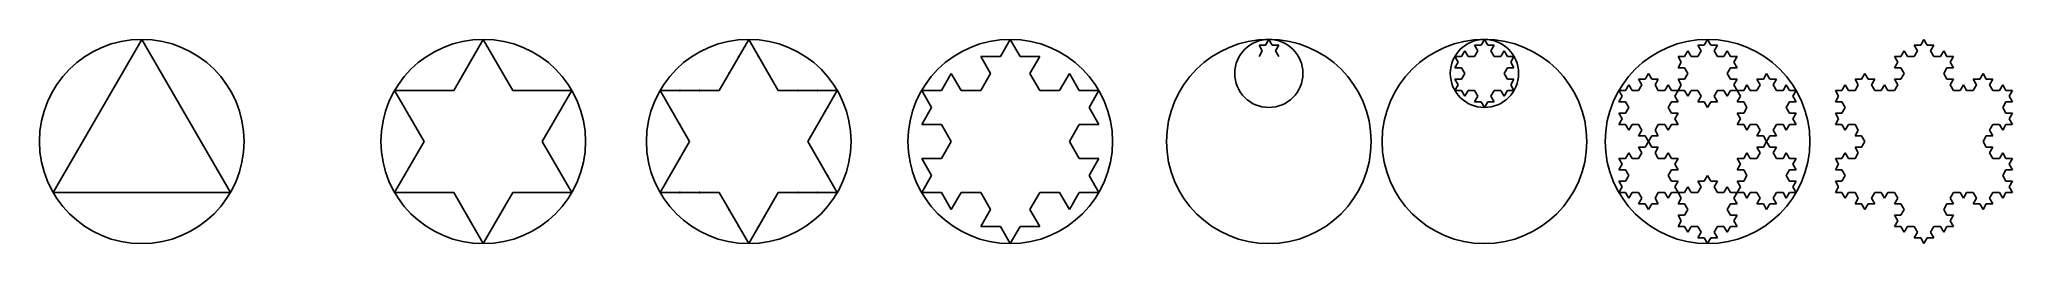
# Model space of a CAD drawing. Header units: millimetres. Extents: x 2171 to 4848, y 1036 to 1314.
import ezdxf

# ---------------------------------------------------------------- set-up
doc = ezdxf.new("R2010")
doc.units = ezdxf.units.MM
doc.header["$PDMODE"] = 32

msp = doc.modelspace()

# ---------------------------------------------------------------- linework, layer by layer
for p, q in [((2310.2, 1313.5), (2190, 1105.4)), ((2430.4, 1105.4), (2310.2, 1313.5)), ((2773.5, 1313.5), (2733.4, 1244.1)), ((2813.5, 1244.1), (2773.5, 1313.5)), ((3133.6, 1313.5), (3093.5, 1244.1)), ((3173.7, 1244.1), (3133.6, 1313.5)), ((3488.4, 1313.5), (3475.1, 1290.4)), ((3501.8, 1290.4), (3488.4, 1313.5)), ((3839.2, 1313.5), (3834.8, 1305.8)), ((3843.7, 1305.8), (3839.2, 1313.5)), ((4131.7, 1313.5), (4127.3, 1305.8)), ((4136.2, 1305.8), (4131.7, 1313.5)), ((4434.4, 1313.5), (4429.9, 1305.8)), ((4438.8, 1305.8), (4434.4, 1313.5)), ((4727.9, 1313.5), (4723.5, 1305.8)), ((4732.4, 1305.8), (4727.9, 1313.5)), ((3475.1, 1290.4), (3448.4, 1290.4)), ((3461.7, 1267.3), (3448.4, 1290.4)), ((3501.8, 1290.4), (3528.5, 1290.4)), ((3515.2, 1267.3), (3528.5, 1290.4)), ((3825.9, 1305.8), (3834.8, 1305.8)), ((3830.3, 1298.1), (3825.9, 1305.8)), ((3830.3, 1298.1), (3825.9, 1290.4)), ((3843.7, 1305.8), (3852.6, 1305.8)), ((3848.1, 1298.1), (3852.6, 1305.8)), ((3852.6, 1290.4), (3848.1, 1298.1)), ((4091.7, 1290.4), (4096.1, 1282.7)), ((4100.6, 1290.4), (4091.7, 1290.4)), ((4100.6, 1290.4), (4105, 1298.1)), ((4109.5, 1290.4), (4105, 1298.1)), ((4118.4, 1290.4), (4109.5, 1290.4)), ((4118.4, 1305.8), (4127.3, 1305.8)), ((4122.8, 1298.1), (4118.4, 1305.8)), ((4122.8, 1298.1), (4118.4, 1290.4)), ((4136.2, 1305.8), (4145.1, 1305.8)), ((4140.6, 1298.1), (4145.1, 1305.8)), ((4145.1, 1290.4), (4140.6, 1298.1)), ((4154, 1290.4), (4145.1, 1290.4)), ((4154, 1290.4), (4158.4, 1298.1)), ((4158.4, 1298.1), (4162.9, 1290.4)), ((4171.8, 1290.4), (4162.9, 1290.4)), ((4167.3, 1282.7), (4171.8, 1290.4)), ((4394.3, 1290.4), (4398.8, 1282.7)), ((4403.2, 1290.4), (4394.3, 1290.4)), ((4403.2, 1290.4), (4407.7, 1298.1)), ((4412.1, 1290.4), (4407.7, 1298.1)), ((4421, 1290.4), (4412.1, 1290.4)), ((4421, 1305.8), (4429.9, 1305.8)), ((4425.5, 1298.1), (4421, 1305.8)), ((4425.5, 1298.1), (4421, 1290.4)), ((4438.8, 1305.8), (4447.7, 1305.8)), ((4443.3, 1298.1), (4447.7, 1305.8)), ((4447.7, 1290.4), (4443.3, 1298.1)), ((4456.6, 1290.4), (4447.7, 1290.4)), ((4456.6, 1290.4), (4461.1, 1298.1)), ((4461.1, 1298.1), (4465.5, 1290.4)), ((4474.5, 1290.4), (4465.5, 1290.4)), ((4470, 1282.7), (4474.5, 1290.4)), ((4687.9, 1290.4), (4692.3, 1282.7)), ((4696.8, 1290.4), (4687.9, 1290.4)), ((4696.8, 1290.4), (4701.2, 1298.1)), ((4705.7, 1290.4), (4701.2, 1298.1)), ((4714.6, 1290.4), (4705.7, 1290.4)), ((4714.6, 1305.8), (4723.5, 1305.8)), ((4719, 1298.1), (4714.6, 1305.8)), ((4719, 1298.1), (4714.6, 1290.4)), ((4732.4, 1305.8), (4741.3, 1305.8)), ((4736.8, 1298.1), (4741.3, 1305.8)), ((4741.3, 1290.4), (4736.8, 1298.1)), ((4750.2, 1290.4), (4741.3, 1290.4)), ((4750.2, 1290.4), (4754.7, 1298.1)), ((4754.7, 1298.1), (4759.1, 1290.4)), ((4768, 1290.4), (4759.1, 1290.4)), ((4763.6, 1282.7), (4768, 1290.4)), ((3395, 1244.1), (3408.3, 1267.3)), ((3421.7, 1244.1), (3408.3, 1267.3)), ((3461.7, 1267.3), (3448.4, 1244.1)), ((3528.5, 1244.1), (3515.2, 1267.3)), ((3555.2, 1244.1), (3568.6, 1267.3)), ((3581.9, 1244.1), (3568.6, 1267.3)), ((4091.7, 1275), (4096.1, 1282.7)), ((4100.6, 1275), (4091.7, 1275)), ((4096.1, 1251.9), (4091.7, 1259.6)), ((4100.6, 1259.6), (4091.7, 1259.6)), ((4100.6, 1275), (4105, 1267.3)), ((4105, 1267.3), (4100.6, 1259.6)), ((4158.4, 1267.3), (4162.9, 1275)), ((4162.9, 1259.6), (4158.4, 1267.3)), ((4162.9, 1275), (4171.8, 1275)), ((4162.9, 1259.6), (4171.8, 1259.6)), ((4167.3, 1282.7), (4171.8, 1275)), ((4171.8, 1259.6), (4167.3, 1251.9)), ((4340.9, 1259.6), (4349.8, 1259.6)), ((4345.4, 1251.9), (4340.9, 1259.6)), ((4354.3, 1267.3), (4349.8, 1259.6)), ((4358.7, 1259.6), (4354.3, 1267.3)), ((4358.7, 1259.6), (4367.6, 1259.6)), ((4363.2, 1251.9), (4367.6, 1259.6)), ((4394.3, 1275), (4398.8, 1282.7)), ((4403.2, 1275), (4394.3, 1275)), ((4398.8, 1251.9), (4394.3, 1259.6)), ((4403.2, 1259.6), (4394.3, 1259.6)), ((4403.2, 1275), (4407.7, 1267.3)), ((4407.7, 1267.3), (4403.2, 1259.6)), ((4461.1, 1267.3), (4465.5, 1275)), ((4465.5, 1259.6), (4461.1, 1267.3)), ((4465.5, 1275), (4474.5, 1275)), ((4465.5, 1259.6), (4474.5, 1259.6)), ((4470, 1282.7), (4474.5, 1275)), ((4474.5, 1259.6), (4470, 1251.9)), ((4501.2, 1259.6), (4510.1, 1259.6)), ((4505.6, 1251.9), (4501.2, 1259.6)), ((4514.5, 1267.3), (4510.1, 1259.6)), ((4519, 1259.6), (4514.5, 1267.3)), ((4519, 1259.6), (4527.9, 1259.6)), ((4523.4, 1251.9), (4527.9, 1259.6)), ((4634.5, 1259.6), (4643.4, 1259.6)), ((4638.9, 1251.9), (4634.5, 1259.6)), ((4647.8, 1267.3), (4643.4, 1259.6)), ((4652.3, 1259.6), (4647.8, 1267.3)), ((4652.3, 1259.6), (4661.2, 1259.6)), ((4656.7, 1251.9), (4661.2, 1259.6)), ((4687.9, 1275), (4692.3, 1282.7)), ((4696.8, 1275), (4687.9, 1275)), ((4692.3, 1251.9), (4687.9, 1259.6)), ((4696.8, 1259.6), (4687.9, 1259.6)), ((4696.8, 1275), (4701.2, 1267.3)), ((4701.2, 1267.3), (4696.8, 1259.6)), ((4754.7, 1267.3), (4759.1, 1275)), ((4759.1, 1259.6), (4754.7, 1267.3)), ((4759.1, 1275), (4768, 1275)), ((4759.1, 1259.6), (4768, 1259.6)), ((4763.6, 1282.7), (4768, 1275)), ((4768, 1259.6), (4763.6, 1251.9)), ((4794.7, 1259.6), (4803.6, 1259.6)), ((4799.2, 1251.9), (4794.7, 1259.6)), ((4808.1, 1267.3), (4803.6, 1259.6)), ((4812.5, 1259.6), (4808.1, 1267.3)), ((4812.5, 1259.6), (4821.4, 1259.6)), ((4817, 1251.9), (4821.4, 1259.6)), ((2733.4, 1244.1), (2653.3, 1244.1)), ((2693.3, 1174.8), (2653.3, 1244.1)), ((2813.5, 1244.1), (2893.7, 1244.1)), ((2853.6, 1174.8), (2893.7, 1244.1)), ((3093.5, 1244.1), (3013.4, 1244.1)), ((3053.5, 1174.8), (3013.4, 1244.1)), ((3173.7, 1244.1), (3253.8, 1244.1)), ((3213.7, 1174.8), (3253.8, 1244.1)), ((3368.3, 1244.1), (3381.6, 1221)), ((3395, 1244.1), (3368.3, 1244.1)), ((3448.4, 1244.1), (3421.7, 1244.1)), ((3555.2, 1244.1), (3528.5, 1244.1)), ((3608.6, 1244.1), (3581.9, 1244.1)), ((3595.3, 1221), (3608.6, 1244.1)), ((4096.1, 1251.9), (4091.7, 1244.1)), ((4091.7, 1244.1), (4100.6, 1244.1)), ((4105, 1236.4), (4100.6, 1244.1)), ((4109.5, 1244.1), (4105, 1236.4)), ((4109.5, 1244.1), (4118.4, 1244.1)), ((4118.4, 1244.1), (4122.8, 1236.4)), ((4122.8, 1236.4), (4118.4, 1228.7)), ((4140.6, 1236.4), (4145.1, 1244.1)), ((4140.6, 1236.4), (4145.1, 1228.7)), ((4145.1, 1244.1), (4154, 1244.1)), ((4154, 1244.1), (4158.4, 1236.4)), ((4162.9, 1244.1), (4158.4, 1236.4)), ((4162.9, 1244.1), (4171.8, 1244.1)), ((4171.8, 1244.1), (4167.3, 1251.9)), ((4314.2, 1244.1), (4318.7, 1236.4)), ((4323.1, 1244.1), (4314.2, 1244.1)), ((4314.2, 1228.7), (4318.7, 1236.4)), ((4323.1, 1244.1), (4327.6, 1251.9)), ((4332, 1244.1), (4327.6, 1251.9)), ((4340.9, 1244.1), (4332, 1244.1)), ((4345.4, 1251.9), (4340.9, 1244.1)), ((4367.6, 1244.1), (4363.2, 1251.9)), ((4376.5, 1244.1), (4367.6, 1244.1)), ((4376.5, 1244.1), (4381, 1251.9)), ((4381, 1251.9), (4385.4, 1244.1)), ((4394.3, 1244.1), (4385.4, 1244.1)), ((4389.9, 1236.4), (4394.3, 1244.1)), ((4389.9, 1236.4), (4394.3, 1228.7)), ((4398.8, 1251.9), (4394.3, 1244.1)), ((4394.3, 1244.1), (4403.2, 1244.1)), ((4407.7, 1236.4), (4403.2, 1244.1)), ((4412.1, 1244.1), (4407.7, 1236.4)), ((4412.1, 1244.1), (4421, 1244.1)), ((4421, 1244.1), (4425.5, 1236.4)), ((4425.5, 1236.4), (4421, 1228.7)), ((4443.3, 1236.4), (4447.7, 1244.1)), ((4443.3, 1236.4), (4447.7, 1228.7)), ((4447.7, 1244.1), (4456.6, 1244.1)), ((4456.6, 1244.1), (4461.1, 1236.4)), ((4465.5, 1244.1), (4461.1, 1236.4)), ((4465.5, 1244.1), (4474.5, 1244.1)), ((4474.5, 1244.1), (4470, 1251.9)), ((4474.5, 1244.1), (4478.9, 1236.4)), ((4483.4, 1244.1), (4474.5, 1244.1)), ((4474.5, 1228.7), (4478.9, 1236.4)), ((4483.4, 1244.1), (4487.8, 1251.9)), ((4492.3, 1244.1), (4487.8, 1251.9)), ((4501.2, 1244.1), (4492.3, 1244.1)), ((4505.6, 1251.9), (4501.2, 1244.1)), ((4527.9, 1244.1), (4523.4, 1251.9)), ((4536.8, 1244.1), (4527.9, 1244.1)), ((4536.8, 1244.1), (4541.2, 1251.9)), ((4541.2, 1251.9), (4545.7, 1244.1)), ((4554.6, 1244.1), (4545.7, 1244.1)), ((4550.1, 1236.4), (4554.6, 1244.1)), ((4550.1, 1236.4), (4554.6, 1228.7)), ((4607.8, 1244.1), (4612.2, 1236.4)), ((4616.7, 1244.1), (4607.8, 1244.1)), ((4607.8, 1228.7), (4612.2, 1236.4)), ((4616.7, 1244.1), (4621.1, 1251.9)), ((4625.6, 1244.1), (4621.1, 1251.9)), ((4634.5, 1244.1), (4625.6, 1244.1)), ((4638.9, 1251.9), (4634.5, 1244.1)), ((4661.2, 1244.1), (4656.7, 1251.9)), ((4670.1, 1244.1), (4661.2, 1244.1)), ((4670.1, 1244.1), (4674.5, 1251.9)), ((4674.5, 1251.9), (4679, 1244.1)), ((4687.9, 1244.1), (4679, 1244.1)), ((4692.3, 1251.9), (4687.9, 1244.1)), ((4768, 1244.1), (4763.6, 1251.9)), ((4776.9, 1244.1), (4768, 1244.1)), ((4776.9, 1244.1), (4781.4, 1251.9)), ((4785.8, 1244.1), (4781.4, 1251.9)), ((4794.7, 1244.1), (4785.8, 1244.1)), ((4799.2, 1251.9), (4794.7, 1244.1)), ((4821.4, 1244.1), (4817, 1251.9)), ((4830.3, 1244.1), (4821.4, 1244.1)), ((4830.3, 1244.1), (4834.8, 1251.9)), ((4834.8, 1251.9), (4839.2, 1244.1)), ((4848.1, 1244.1), (4839.2, 1244.1)), ((4843.7, 1236.4), (4848.1, 1244.1)), ((4843.7, 1236.4), (4848.1, 1228.7)), ((3381.6, 1221), (3368.3, 1197.9)), ((3595.3, 1221), (3608.6, 1197.9)), ((4127.3, 1228.7), (4118.4, 1228.7)), ((4127.3, 1228.7), (4131.7, 1221)), ((4131.7, 1221), (4136.2, 1228.7)), ((4145.1, 1228.7), (4136.2, 1228.7)), ((4323.1, 1228.7), (4314.2, 1228.7)), ((4318.7, 1205.6), (4314.2, 1213.3)), ((4323.1, 1213.3), (4314.2, 1213.3)), ((4318.7, 1205.6), (4314.2, 1197.9)), ((4323.1, 1228.7), (4327.6, 1221)), ((4327.6, 1221), (4323.1, 1213.3)), ((4381, 1221), (4385.4, 1228.7)), ((4385.4, 1213.3), (4381, 1221)), ((4385.4, 1228.7), (4394.3, 1228.7)), ((4385.4, 1213.3), (4394.3, 1213.3)), ((4394.3, 1213.3), (4389.9, 1205.6)), ((4394.3, 1197.9), (4389.9, 1205.6)), ((4429.9, 1228.7), (4421, 1228.7)), ((4429.9, 1228.7), (4434.4, 1221)), ((4434.4, 1221), (4438.8, 1228.7)), ((4447.7, 1228.7), (4438.8, 1228.7)), ((4483.4, 1228.7), (4474.5, 1228.7)), ((4478.9, 1205.6), (4474.5, 1213.3)), ((4483.4, 1213.3), (4474.5, 1213.3)), ((4478.9, 1205.6), (4474.5, 1197.9)), ((4483.4, 1228.7), (4487.8, 1221)), ((4487.8, 1221), (4483.4, 1213.3)), ((4541.2, 1221), (4545.7, 1228.7)), ((4545.7, 1213.3), (4541.2, 1221)), ((4545.7, 1228.7), (4554.6, 1228.7)), ((4545.7, 1213.3), (4554.6, 1213.3)), ((4554.6, 1213.3), (4550.1, 1205.6)), ((4554.6, 1197.9), (4550.1, 1205.6)), ((4616.7, 1228.7), (4607.8, 1228.7)), ((4612.2, 1205.6), (4607.8, 1213.3)), ((4616.7, 1213.3), (4607.8, 1213.3)), ((4612.2, 1205.6), (4607.8, 1197.9)), ((4616.7, 1228.7), (4621.1, 1221)), ((4621.1, 1221), (4616.7, 1213.3)), ((4834.8, 1221), (4839.2, 1228.7)), ((4839.2, 1213.3), (4834.8, 1221)), ((4839.2, 1228.7), (4848.1, 1228.7)), ((4839.2, 1213.3), (4848.1, 1213.3)), ((4848.1, 1213.3), (4843.7, 1205.6)), ((4848.1, 1197.9), (4843.7, 1205.6)), ((3395, 1197.9), (3368.3, 1197.9)), ((3395, 1197.9), (3408.3, 1174.8)), ((3568.6, 1174.8), (3581.9, 1197.9)), ((3581.9, 1197.9), (3608.6, 1197.9)), ((4314.2, 1197.9), (4323.1, 1197.9)), ((4327.6, 1190.2), (4323.1, 1197.9)), ((4332, 1197.9), (4327.6, 1190.2)), ((4332, 1197.9), (4340.9, 1197.9)), ((4340.9, 1197.9), (4345.4, 1190.2)), ((4345.4, 1190.2), (4340.9, 1182.5)), ((4349.8, 1182.5), (4340.9, 1182.5)), ((4349.8, 1182.5), (4354.3, 1174.8)), ((4354.3, 1174.8), (4358.7, 1182.5)), ((4367.6, 1182.5), (4358.7, 1182.5)), ((4363.2, 1190.2), (4367.6, 1197.9)), ((4363.2, 1190.2), (4367.6, 1182.5)), ((4367.6, 1197.9), (4376.5, 1197.9)), ((4376.5, 1197.9), (4381, 1190.2)), ((4385.4, 1197.9), (4381, 1190.2)), ((4385.4, 1197.9), (4394.3, 1197.9)), ((4474.5, 1197.9), (4483.4, 1197.9)), ((4487.8, 1190.2), (4483.4, 1197.9)), ((4492.3, 1197.9), (4487.8, 1190.2)), ((4492.3, 1197.9), (4501.2, 1197.9)), ((4501.2, 1197.9), (4505.6, 1190.2)), ((4505.6, 1190.2), (4501.2, 1182.5)), ((4510.1, 1182.5), (4501.2, 1182.5)), ((4510.1, 1182.5), (4514.5, 1174.8)), ((4514.5, 1174.8), (4519, 1182.5)), ((4527.9, 1182.5), (4519, 1182.5)), ((4523.4, 1190.2), (4527.9, 1197.9)), ((4523.4, 1190.2), (4527.9, 1182.5)), ((4527.9, 1197.9), (4536.8, 1197.9)), ((4536.8, 1197.9), (4541.2, 1190.2)), ((4545.7, 1197.9), (4541.2, 1190.2)), ((4545.7, 1197.9), (4554.6, 1197.9)), ((4607.8, 1197.9), (4616.7, 1197.9)), ((4621.1, 1190.2), (4616.7, 1197.9)), ((4625.6, 1197.9), (4621.1, 1190.2)), ((4625.6, 1197.9), (4634.5, 1197.9)), ((4634.5, 1197.9), (4638.9, 1190.2)), ((4638.9, 1190.2), (4634.5, 1182.5)), ((4643.4, 1182.5), (4634.5, 1182.5)), ((4643.4, 1182.5), (4647.8, 1174.8)), ((4808.1, 1174.8), (4812.5, 1182.5)), ((4821.4, 1182.5), (4812.5, 1182.5)), ((4817, 1190.2), (4821.4, 1197.9)), ((4817, 1190.2), (4821.4, 1182.5)), ((4821.4, 1197.9), (4830.3, 1197.9)), ((4830.3, 1197.9), (4834.8, 1190.2)), ((4839.2, 1197.9), (4834.8, 1190.2)), ((4839.2, 1197.9), (4848.1, 1197.9)), ((2693.3, 1174.8), (2653.3, 1105.4)), ((2893.7, 1105.4), (2853.6, 1174.8)), ((3053.5, 1174.8), (3013.4, 1105.4)), ((3253.8, 1105.4), (3213.7, 1174.8)), ((3381.6, 1128.5), (3368.3, 1151.6)), ((3395, 1151.6), (3368.3, 1151.6)), ((3408.3, 1174.8), (3395, 1151.6)), ((3581.9, 1151.6), (3568.6, 1174.8)), ((3581.9, 1151.6), (3608.6, 1151.6)), ((3595.3, 1128.5), (3608.6, 1151.6)), ((4314.2, 1151.6), (4318.7, 1143.9)), ((4323.1, 1151.6), (4314.2, 1151.6)), ((4323.1, 1151.6), (4327.6, 1159.3)), ((4332, 1151.6), (4327.6, 1159.3)), ((4340.9, 1151.6), (4332, 1151.6)), ((4340.9, 1167), (4349.8, 1167)), ((4345.4, 1159.3), (4340.9, 1167)), ((4345.4, 1159.3), (4340.9, 1151.6)), ((4354.3, 1174.8), (4349.8, 1167)), ((4358.7, 1167), (4354.3, 1174.8)), ((4358.7, 1167), (4367.6, 1167)), ((4363.2, 1159.3), (4367.6, 1167)), ((4367.6, 1151.6), (4363.2, 1159.3)), ((4376.5, 1151.6), (4367.6, 1151.6)), ((4376.5, 1151.6), (4381, 1159.3)), ((4381, 1159.3), (4385.4, 1151.6)), ((4394.3, 1151.6), (4385.4, 1151.6)), ((4389.9, 1143.9), (4394.3, 1151.6)), ((4474.5, 1151.6), (4478.9, 1143.9)), ((4483.4, 1151.6), (4474.5, 1151.6)), ((4483.4, 1151.6), (4487.8, 1159.3)), ((4492.3, 1151.6), (4487.8, 1159.3)), ((4501.2, 1151.6), (4492.3, 1151.6)), ((4501.2, 1167), (4510.1, 1167)), ((4505.6, 1159.3), (4501.2, 1167)), ((4505.6, 1159.3), (4501.2, 1151.6)), ((4514.5, 1174.8), (4510.1, 1167)), ((4519, 1167), (4514.5, 1174.8)), ((4519, 1167), (4527.9, 1167)), ((4523.4, 1159.3), (4527.9, 1167)), ((4527.9, 1151.6), (4523.4, 1159.3)), ((4536.8, 1151.6), (4527.9, 1151.6)), ((4536.8, 1151.6), (4541.2, 1159.3)), ((4541.2, 1159.3), (4545.7, 1151.6)), ((4554.6, 1151.6), (4545.7, 1151.6)), ((4550.1, 1143.9), (4554.6, 1151.6)), ((4607.8, 1151.6), (4612.2, 1143.9)), ((4616.7, 1151.6), (4607.8, 1151.6)), ((4616.7, 1151.6), (4621.1, 1159.3)), ((4625.6, 1151.6), (4621.1, 1159.3)), ((4634.5, 1151.6), (4625.6, 1151.6)), ((4634.5, 1167), (4643.4, 1167)), ((4638.9, 1159.3), (4634.5, 1167)), ((4638.9, 1159.3), (4634.5, 1151.6)), ((4647.8, 1174.8), (4643.4, 1167)), ((4812.5, 1167), (4808.1, 1174.8)), ((4812.5, 1167), (4821.4, 1167)), ((4817, 1159.3), (4821.4, 1167)), ((4821.4, 1151.6), (4817, 1159.3)), ((4830.3, 1151.6), (4821.4, 1151.6)), ((4830.3, 1151.6), (4834.8, 1159.3)), ((4834.8, 1159.3), (4839.2, 1151.6)), ((4848.1, 1151.6), (4839.2, 1151.6)), ((4843.7, 1143.9), (4848.1, 1151.6)), ((3381.6, 1128.5), (3368.3, 1105.4)), ((3608.6, 1105.4), (3595.3, 1128.5)), ((4314.2, 1136.2), (4318.7, 1143.9)), ((4323.1, 1136.2), (4314.2, 1136.2)), ((4323.1, 1136.2), (4327.6, 1128.5)), ((4327.6, 1128.5), (4323.1, 1120.8)), ((4381, 1128.5), (4385.4, 1136.2)), ((4385.4, 1120.8), (4381, 1128.5)), ((4385.4, 1136.2), (4394.3, 1136.2)), ((4389.9, 1143.9), (4394.3, 1136.2)), ((4434.4, 1128.5), (4429.9, 1120.8)), ((4438.8, 1120.8), (4434.4, 1128.5)), ((4474.5, 1136.2), (4478.9, 1143.9)), ((4483.4, 1136.2), (4474.5, 1136.2)), ((4483.4, 1136.2), (4487.8, 1128.5)), ((4487.8, 1128.5), (4483.4, 1120.8)), ((4541.2, 1128.5), (4545.7, 1136.2)), ((4545.7, 1120.8), (4541.2, 1128.5)), ((4545.7, 1136.2), (4554.6, 1136.2)), ((4550.1, 1143.9), (4554.6, 1136.2)), ((4607.8, 1136.2), (4612.2, 1143.9)), ((4616.7, 1136.2), (4607.8, 1136.2)), ((4616.7, 1136.2), (4621.1, 1128.5)), ((4621.1, 1128.5), (4616.7, 1120.8)), ((4834.8, 1128.5), (4839.2, 1136.2)), ((4839.2, 1120.8), (4834.8, 1128.5)), ((4839.2, 1136.2), (4848.1, 1136.2)), ((4843.7, 1143.9), (4848.1, 1136.2)), ((2190, 1105.4), (2430.4, 1105.4)), ((2653.3, 1105.4), (2733.4, 1105.4)), ((2733.4, 1105.4), (2773.5, 1036)), ((2773.5, 1036), (2813.5, 1105.4)), ((2813.5, 1105.4), (2893.7, 1105.4)), ((3013.4, 1105.4), (3093.5, 1105.4)), ((3093.5, 1105.4), (3133.6, 1036)), ((3133.6, 1036), (3173.7, 1105.4)), ((3173.7, 1105.4), (3253.8, 1105.4)), ((3368.3, 1105.4), (3395, 1105.4)), ((3395, 1105.4), (3408.3, 1082.2)), ((3421.7, 1105.4), (3408.3, 1082.2)), ((3421.7, 1105.4), (3448.4, 1105.4)), ((3448.4, 1105.4), (3461.7, 1082.2)), ((3515.2, 1082.2), (3528.5, 1105.4)), ((3528.5, 1105.4), (3555.2, 1105.4)), ((3555.2, 1105.4), (3568.6, 1082.2)), ((3581.9, 1105.4), (3568.6, 1082.2)), ((3581.9, 1105.4), (3608.6, 1105.4)), ((4318.7, 1113.1), (4314.2, 1120.8)), ((4323.1, 1120.8), (4314.2, 1120.8)), ((4318.7, 1113.1), (4314.2, 1105.4)), ((4314.2, 1105.4), (4323.1, 1105.4)), ((4327.6, 1097.7), (4323.1, 1105.4)), ((4332, 1105.4), (4327.6, 1097.7)), ((4332, 1105.4), (4340.9, 1105.4)), ((4340.9, 1105.4), (4345.4, 1097.7)), ((4345.4, 1097.7), (4340.9, 1089.9)), ((4363.2, 1097.7), (4367.6, 1105.4)), ((4363.2, 1097.7), (4367.6, 1089.9)), ((4367.6, 1105.4), (4376.5, 1105.4)), ((4376.5, 1105.4), (4381, 1097.7)), ((4385.4, 1105.4), (4381, 1097.7)), ((4385.4, 1120.8), (4394.3, 1120.8)), ((4385.4, 1105.4), (4394.3, 1105.4)), ((4394.3, 1120.8), (4389.9, 1113.1)), ((4394.3, 1105.4), (4389.9, 1113.1)), ((4394.3, 1105.4), (4398.8, 1097.7)), ((4403.2, 1105.4), (4394.3, 1105.4)), ((4394.3, 1089.9), (4398.8, 1097.7)), ((4403.2, 1105.4), (4407.7, 1113.1)), ((4412.1, 1105.4), (4407.7, 1113.1)), ((4421, 1105.4), (4412.1, 1105.4)), ((4421, 1120.8), (4429.9, 1120.8)), ((4425.5, 1113.1), (4421, 1120.8)), ((4425.5, 1113.1), (4421, 1105.4)), ((4438.8, 1120.8), (4447.7, 1120.8)), ((4443.3, 1113.1), (4447.7, 1120.8)), ((4447.7, 1105.4), (4443.3, 1113.1)), ((4456.6, 1105.4), (4447.7, 1105.4)), ((4456.6, 1105.4), (4461.1, 1113.1)), ((4461.1, 1113.1), (4465.5, 1105.4)), ((4474.5, 1105.4), (4465.5, 1105.4)), ((4470, 1097.7), (4474.5, 1105.4)), ((4470, 1097.7), (4474.5, 1089.9)), ((4478.9, 1113.1), (4474.5, 1120.8)), ((4483.4, 1120.8), (4474.5, 1120.8)), ((4478.9, 1113.1), (4474.5, 1105.4)), ((4474.5, 1105.4), (4483.4, 1105.4)), ((4487.8, 1097.7), (4483.4, 1105.4)), ((4492.3, 1105.4), (4487.8, 1097.7)), ((4492.3, 1105.4), (4501.2, 1105.4)), ((4501.2, 1105.4), (4505.6, 1097.7)), ((4505.6, 1097.7), (4501.2, 1089.9)), ((4523.4, 1097.7), (4527.9, 1105.4)), ((4523.4, 1097.7), (4527.9, 1089.9)), ((4527.9, 1105.4), (4536.8, 1105.4)), ((4536.8, 1105.4), (4541.2, 1097.7)), ((4545.7, 1105.4), (4541.2, 1097.7)), ((4545.7, 1120.8), (4554.6, 1120.8)), ((4545.7, 1105.4), (4554.6, 1105.4)), ((4554.6, 1120.8), (4550.1, 1113.1)), ((4554.6, 1105.4), (4550.1, 1113.1)), ((4612.2, 1113.1), (4607.8, 1120.8)), ((4616.7, 1120.8), (4607.8, 1120.8)), ((4612.2, 1113.1), (4607.8, 1105.4)), ((4607.8, 1105.4), (4616.7, 1105.4)), ((4621.1, 1097.7), (4616.7, 1105.4)), ((4625.6, 1105.4), (4621.1, 1097.7)), ((4625.6, 1105.4), (4634.5, 1105.4)), ((4634.5, 1105.4), (4638.9, 1097.7)), ((4638.9, 1097.7), (4634.5, 1089.9)), ((4656.7, 1097.7), (4661.2, 1105.4)), ((4656.7, 1097.7), (4661.2, 1089.9)), ((4661.2, 1105.4), (4670.1, 1105.4)), ((4670.1, 1105.4), (4674.5, 1097.7)), ((4679, 1105.4), (4674.5, 1097.7)), ((4679, 1105.4), (4687.9, 1105.4)), ((4687.9, 1105.4), (4692.3, 1097.7)), ((4687.9, 1089.9), (4692.3, 1097.7)), ((4763.6, 1097.7), (4768, 1105.4)), ((4763.6, 1097.7), (4768, 1089.9)), ((4768, 1105.4), (4776.9, 1105.4)), ((4781.4, 1097.7), (4776.9, 1105.4)), ((4785.8, 1105.4), (4781.4, 1097.7)), ((4785.8, 1105.4), (4794.7, 1105.4)), ((4794.7, 1105.4), (4799.2, 1097.7)), ((4799.2, 1097.7), (4794.7, 1089.9)), ((4817, 1097.7), (4821.4, 1105.4)), ((4817, 1097.7), (4821.4, 1089.9)), ((4821.4, 1105.4), (4830.3, 1105.4)), ((4830.3, 1105.4), (4834.8, 1097.7)), ((4839.2, 1105.4), (4834.8, 1097.7)), ((4839.2, 1120.8), (4848.1, 1120.8)), ((4839.2, 1105.4), (4848.1, 1105.4)), ((4848.1, 1120.8), (4843.7, 1113.1)), ((4848.1, 1105.4), (4843.7, 1113.1)), ((3461.7, 1082.2), (3448.4, 1059.1)), ((3515.2, 1082.2), (3528.5, 1059.1)), ((4349.8, 1089.9), (4340.9, 1089.9)), ((4349.8, 1089.9), (4354.3, 1082.2)), ((4354.3, 1082.2), (4358.7, 1089.9)), ((4367.6, 1089.9), (4358.7, 1089.9)), ((4403.2, 1089.9), (4394.3, 1089.9)), ((4398.8, 1066.8), (4394.3, 1074.5)), ((4403.2, 1074.5), (4394.3, 1074.5)), ((4403.2, 1089.9), (4407.7, 1082.2)), ((4407.7, 1082.2), (4403.2, 1074.5)), ((4461.1, 1082.2), (4465.5, 1089.9)), ((4465.5, 1074.5), (4461.1, 1082.2)), ((4465.5, 1089.9), (4474.5, 1089.9)), ((4465.5, 1074.5), (4474.5, 1074.5)), ((4474.5, 1074.5), (4470, 1066.8)), ((4510.1, 1089.9), (4501.2, 1089.9)), ((4510.1, 1089.9), (4514.5, 1082.2)), ((4514.5, 1082.2), (4519, 1089.9)), ((4527.9, 1089.9), (4519, 1089.9)), ((4643.4, 1089.9), (4634.5, 1089.9)), ((4643.4, 1089.9), (4647.8, 1082.2)), ((4647.8, 1082.2), (4652.3, 1089.9)), ((4661.2, 1089.9), (4652.3, 1089.9)), ((4696.8, 1089.9), (4687.9, 1089.9)), ((4692.3, 1066.8), (4687.9, 1074.5)), ((4696.8, 1074.5), (4687.9, 1074.5)), ((4696.8, 1089.9), (4701.2, 1082.2)), ((4701.2, 1082.2), (4696.8, 1074.5)), ((4754.7, 1082.2), (4759.1, 1089.9)), ((4759.1, 1074.5), (4754.7, 1082.2)), ((4759.1, 1089.9), (4768, 1089.9)), ((4759.1, 1074.5), (4768, 1074.5)), ((4768, 1074.5), (4763.6, 1066.8)), ((4803.6, 1089.9), (4794.7, 1089.9)), ((4803.6, 1089.9), (4808.1, 1082.2)), ((4808.1, 1082.2), (4812.5, 1089.9)), ((4821.4, 1089.9), (4812.5, 1089.9)), ((3475.1, 1059.1), (3448.4, 1059.1)), ((3475.1, 1059.1), (3488.4, 1036)), ((3488.4, 1036), (3501.8, 1059.1)), ((3501.8, 1059.1), (3528.5, 1059.1)), ((4398.8, 1066.8), (4394.3, 1059.1)), ((4394.3, 1059.1), (4403.2, 1059.1)), ((4407.7, 1051.4), (4403.2, 1059.1)), ((4412.1, 1059.1), (4407.7, 1051.4)), ((4412.1, 1059.1), (4421, 1059.1)), ((4421, 1059.1), (4425.5, 1051.4)), ((4425.5, 1051.4), (4421, 1043.7)), ((4443.3, 1051.4), (4447.7, 1059.1)), ((4443.3, 1051.4), (4447.7, 1043.7)), ((4447.7, 1059.1), (4456.6, 1059.1)), ((4456.6, 1059.1), (4461.1, 1051.4)), ((4465.5, 1059.1), (4461.1, 1051.4)), ((4465.5, 1059.1), (4474.5, 1059.1)), ((4474.5, 1059.1), (4470, 1066.8)), ((4692.3, 1066.8), (4687.9, 1059.1)), ((4687.9, 1059.1), (4696.8, 1059.1)), ((4701.2, 1051.4), (4696.8, 1059.1)), ((4705.7, 1059.1), (4701.2, 1051.4)), ((4705.7, 1059.1), (4714.6, 1059.1)), ((4714.6, 1059.1), (4719, 1051.4)), ((4719, 1051.4), (4714.6, 1043.7)), ((4736.8, 1051.4), (4741.3, 1059.1)), ((4736.8, 1051.4), (4741.3, 1043.7)), ((4741.3, 1059.1), (4750.2, 1059.1)), ((4750.2, 1059.1), (4754.7, 1051.4)), ((4759.1, 1059.1), (4754.7, 1051.4)), ((4759.1, 1059.1), (4768, 1059.1)), ((4768, 1059.1), (4763.6, 1066.8)), ((4429.9, 1043.7), (4421, 1043.7)), ((4429.9, 1043.7), (4434.4, 1036)), ((4434.4, 1036), (4438.8, 1043.7)), ((4447.7, 1043.7), (4438.8, 1043.7)), ((4723.5, 1043.7), (4714.6, 1043.7)), ((4723.5, 1043.7), (4727.9, 1036)), ((4727.9, 1036), (4732.4, 1043.7)), ((4741.3, 1043.7), (4732.4, 1043.7))]:
    msp.add_line(p, q)
for centre, radius in [((2310.2, 1174.8), 138.8), ((2773.5, 1174.8), 138.8), ((3133.6, 1174.8), 138.8), ((3488.4, 1174.8), 138.8), ((3839.2, 1174.8), 138.8), ((3839.2, 1267.3), 46.3), ((4131.7, 1174.8), 138.8), ((4131.7, 1267.3), 46.3), ((4434.4, 1174.8), 138.8)]:
    msp.add_circle(centre, radius)
for p in [(3120.2, 1290.4), (3146.9, 1290.4), (3106.9, 1267.3), (3160.3, 1267.3), (3040.1, 1244.1), (3066.8, 1244.1), (3200.4, 1244.1), (3227.1, 1244.1), (3026.8, 1221), (3240.4, 1221), (3040.1, 1197.9), (3227.1, 1197.9), (3040.1, 1151.6), (3227.1, 1151.6), (3026.8, 1128.5), (3240.4, 1128.5), (3040.1, 1105.4), (3066.8, 1105.4), (3200.4, 1105.4), (3227.1, 1105.4), (3106.9, 1082.2), (3160.3, 1082.2), (3120.2, 1059.1), (3146.9, 1059.1)]:
    msp.add_point(p)

doc.saveas('drawing.dxf')
